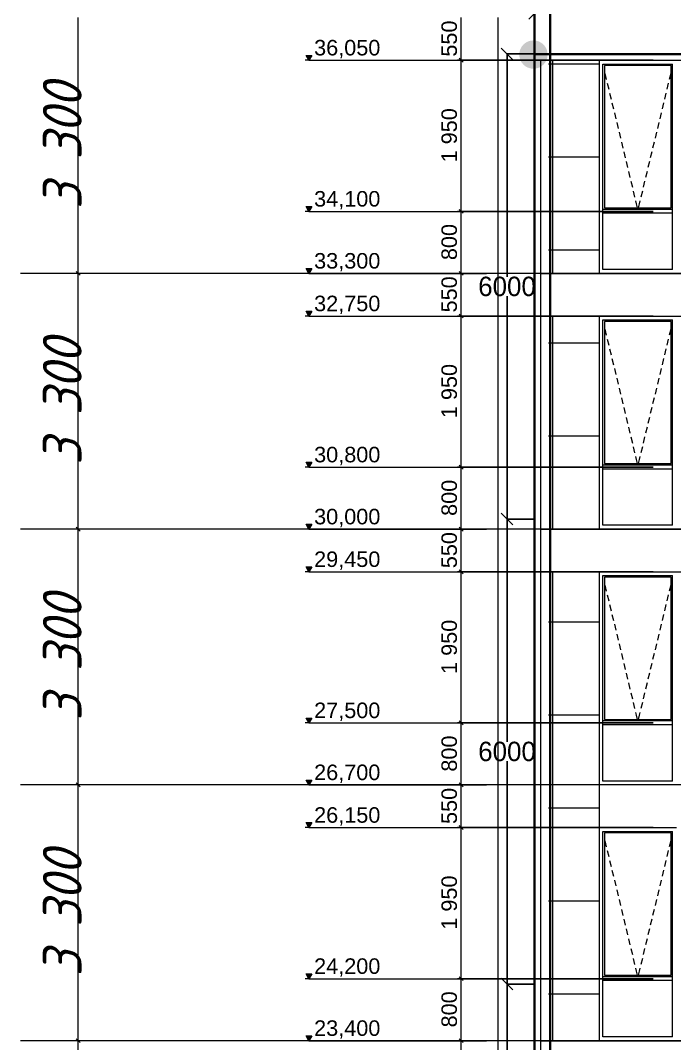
# Model space of a CAD drawing. Header units: millimetres. Extents: x 1499747 to 4230374, y -28481 to 441852.
# Drawn here: x 4068630 to 4077068, y 243689 to 256889 of the extents above; entities that cross this region are included whole.
import ezdxf
from ezdxf.xclip import XClip

# ---------------------------------------------------------------- set-up
doc = ezdxf.new("R2010")
doc.units = ezdxf.units.MM
doc.header["$MEASUREMENT"] = 0
doc.header["$XCLIPFRAME"] = 0
doc.layers.add('0_ANNOT_Dimensions', color=7, linetype='Continuous')
for name, color, linetype, lineweight in [('1 Фасад_42_Витражные окна_Ном._пера__1_Ном._пера__7', 7, 'Continuous', 18), ('1 Фасад_42_Витражные окна_Ном._пера__92_Ном._пера__233', 233, 'Continuous', 18), ('1 Фасад_42_Выступы_Ном._пера__1_Ном._пера__7', 7, 'Continuous', 18), ('1 Фасад_42_Отделка керамика_Ном._пера__1_Ном._пера__7', 7, 'Continuous', 18), ('1 Фасад_42_Размер - ГКЛ перегородки_Ном._пера__5_Ном._пера__5', 5, 'Continuous', 18), ('1 Фасад_42_Размер - Общий_Ном._пера__1_Ном._пера__7', 7, 'Continuous', 18), ('1 Фасад_42_Сетка кладки_Ном._пера__5_Ном._пера__5', 5, 'Continuous', 18), ('1 Фасад_42_Сетка кладки_Ном._пера__62_Ном._пера__253', 252, 'Continuous', 18), ('FTP Cable', 130, 'Continuous', 30), ('Кабель 2x4mm', 200, 'Continuous', 30), ('Кабель 2х6 mm', 150, 'Continuous', 30)]:
    doc.layers.add(name, color=color, linetype=linetype, lineweight=lineweight)
doc.styles.add('СГЕНЕРИР_СТИЛЬ_1', font='')
doc.styles.add('СГЕНЕРИР_СТИЛЬ_2', font='arial.ttf')
doc.styles.get('СГЕНЕРИР_СТИЛЬ_1').set_extended_font_data('GOST Common', italic=True)
doc.dimstyles.get("Standard").update_dxf_attribs({"dimtxt": 0.18, "dimasz": 0.18, "dimexe": 0.18, "dimexo": 0.0625, "dimgap": 0.09, "dimtad": 0, "dimtih": 1, "dimtoh": 1, "dimdec": 4, "dimzin": 0, "dimdsep": 46, "dimtxsty": 'Standard', "dimcen": 0.09, "dimadec": 0, "dimazin": 0, "dimtfac": 1, "dimtdec": 4, "dimtofl": 0, "dimtmove": 0, "dimatfit": 3, "dimfxl": 1, "dimtolj": 1, "dimtzin": 0, "dimarcsym": 0})

# ---------------------------------------------------------------- blocks, each defined once
blk = doc.blocks.new('Чертеж_5_42', base_point=(1557140, 9891))
at = {"layer": '1 Фасад_42_Размер - Общий_Ном._пера__1_Ном._пера__7', "linetype": 'Continuous', "true_color": 0x939598}
for points in [[(1502498, 45941), (1502535, 46004), (1502462, 46004)], [(1502498, 43991), (1502535, 44054), (1502462, 44054)], [(1502498, 43191), (1502535, 43254), (1502462, 43254)], [(1502498, 42641), (1502535, 42704), (1502462, 42704)], [(1502498, 40691), (1502535, 40754), (1502462, 40754)], [(1502498, 39891), (1502535, 39954), (1502462, 39954)], [(1502498, 39341), (1502535, 39404), (1502462, 39404)], [(1502498, 37391), (1502535, 37454), (1502462, 37454)], [(1502498, 36591), (1502535, 36654), (1502462, 36654)], [(1502498, 36041), (1502535, 36104), (1502462, 36104)], [(1502498, 34091), (1502535, 34154), (1502462, 34154)], [(1502498, 33291), (1502535, 33354), (1502462, 33354)]]:
    blk.add_hatch(color=252, dxfattribs=at).paths.add_polyline_path(points)
at = {"layer": '1 Фасад_42_Витражные окна_Ном._пера__1_Ном._пера__7', "color": 252, "linetype": 'Continuous', "true_color": 0x939598}
for p, q in [((1506291, 45591), (1506291, 45891)), ((1506291, 45891), (1506741, 45891)), ((1506311, 45871), (1506311, 44036)), ((1507171, 45871), (1506311, 45871)), ((1506741, 45891), (1507191, 45891)), ((1507171, 44036), (1507171, 45871)), ((1507191, 45591), (1507191, 45891)), ((1506291, 44191), (1506291, 45591)), ((1507191, 44191), (1507191, 45591)), ((1506291, 44016), (1506291, 44191)), ((1507191, 44016), (1507191, 44191)), ((1506291, 43991), (1506291, 44016)), ((1506741, 44016), (1506291, 44016)), ((1506291, 43966), (1506291, 43991)), ((1506291, 43241), (1506291, 43966)), ((1506741, 43966), (1506291, 43966)), ((1506311, 44036), (1507171, 44036)), ((1507191, 44016), (1506741, 44016)), ((1507191, 43966), (1506741, 43966)), ((1507191, 43991), (1507191, 44016)), ((1507191, 43966), (1507191, 43991)), ((1507191, 43241), (1507191, 43966)), ((1506741, 43241), (1506291, 43241)), ((1507191, 43241), (1506741, 43241)), ((1506291, 42291), (1506291, 42591)), ((1506291, 42591), (1506741, 42591)), ((1506311, 42571), (1506311, 40736)), ((1507171, 42571), (1506311, 42571)), ((1506741, 42591), (1507191, 42591)), ((1507171, 40736), (1507171, 42571)), ((1507191, 42291), (1507191, 42591)), ((1506291, 40891), (1506291, 42291)), ((1507191, 40891), (1507191, 42291)), ((1506291, 40716), (1506291, 40891)), ((1507191, 40716), (1507191, 40891)), ((1506291, 40691), (1506291, 40716)), ((1506741, 40716), (1506291, 40716)), ((1506291, 40666), (1506291, 40691)), ((1506291, 39941), (1506291, 40666)), ((1506741, 40666), (1506291, 40666)), ((1506311, 40736), (1507171, 40736)), ((1507191, 40716), (1506741, 40716)), ((1507191, 40666), (1506741, 40666)), ((1507191, 40691), (1507191, 40716)), ((1507191, 40666), (1507191, 40691)), ((1507191, 39941), (1507191, 40666)), ((1506741, 39941), (1506291, 39941)), ((1507191, 39941), (1506741, 39941)), ((1506291, 38991), (1506291, 39291)), ((1506291, 39291), (1506741, 39291)), ((1506311, 39271), (1506311, 37436)), ((1507171, 39271), (1506311, 39271)), ((1506741, 39291), (1507191, 39291)), ((1507171, 37436), (1507171, 39271)), ((1507191, 38991), (1507191, 39291)), ((1506291, 37591), (1506291, 38991)), ((1507191, 37591), (1507191, 38991)), ((1506291, 37416), (1506291, 37591)), ((1507191, 37416), (1507191, 37591)), ((1506291, 37391), (1506291, 37416)), ((1506741, 37416), (1506291, 37416)), ((1506291, 37366), (1506291, 37391)), ((1506291, 36641), (1506291, 37366)), ((1506741, 37366), (1506291, 37366)), ((1506311, 37436), (1507171, 37436)), ((1507191, 37416), (1506741, 37416)), ((1507191, 37366), (1506741, 37366)), ((1507191, 37391), (1507191, 37416)), ((1507191, 37366), (1507191, 37391)), ((1507191, 36641), (1507191, 37366)), ((1506741, 36641), (1506291, 36641)), ((1507191, 36641), (1506741, 36641)), ((1506291, 35691), (1506291, 35991)), ((1506291, 35991), (1506741, 35991)), ((1506311, 35971), (1506311, 34136)), ((1507171, 35971), (1506311, 35971)), ((1506741, 35991), (1507191, 35991)), ((1507171, 34136), (1507171, 35971)), ((1507191, 35691), (1507191, 35991)), ((1506291, 34291), (1506291, 35691)), ((1507191, 34291), (1507191, 35691)), ((1506291, 34116), (1506291, 34291)), ((1507191, 34116), (1507191, 34291)), ((1506291, 34091), (1506291, 34116)), ((1506741, 34116), (1506291, 34116)), ((1506291, 34066), (1506291, 34091)), ((1506291, 33341), (1506291, 34066)), ((1506741, 34066), (1506291, 34066)), ((1506311, 34136), (1507171, 34136)), ((1507191, 34116), (1506741, 34116)), ((1507191, 34066), (1506741, 34066)), ((1507191, 34091), (1507191, 34116)), ((1507191, 34066), (1507191, 34091)), ((1507191, 33341), (1507191, 34066)), ((1506741, 33341), (1506291, 33341)), ((1507191, 33341), (1506741, 33341))]:
    blk.add_line(p, q, dxfattribs=at)
at = {"layer": '1 Фасад_42_Витражные окна_Ном._пера__92_Ном._пера__233', "color": 252, "linetype": 'Continuous', "true_color": 0x939598}
for p, q in [((1506317, 45770), (1506335, 45692)), ((1507166, 45770), (1507147, 45692)), ((1506347, 45644), (1506366, 45566)), ((1507135, 45644), (1507116, 45566)), ((1506378, 45517), (1506396, 45439)), ((1507105, 45517), (1507086, 45439)), ((1506408, 45391), (1506427, 45313)), ((1507074, 45391), (1507055, 45313)), ((1506439, 45264), (1506457, 45187)), ((1507044, 45264), (1507025, 45187)), ((1506469, 45138), (1506488, 45060)), ((1507013, 45138), (1506994, 45060)), ((1506500, 45012), (1506518, 44934)), ((1506530, 44885), (1506549, 44808)), ((1506952, 44885), (1506933, 44808)), ((1506983, 45012), (1506964, 44934)), ((1506561, 44759), (1506579, 44681)), ((1506922, 44759), (1506903, 44681)), ((1506591, 44633), (1506610, 44555)), ((1506891, 44633), (1506872, 44555)), ((1506622, 44506), (1506640, 44428)), ((1506861, 44506), (1506842, 44428)), ((1506652, 44380), (1506671, 44302)), ((1506830, 44380), (1506811, 44302)), ((1506683, 44253), (1506701, 44176)), ((1506800, 44253), (1506781, 44176)), ((1506713, 44127), (1506722, 44089)), ((1506722, 44089), (1506735, 44036)), ((1506760, 44089), (1506747, 44036)), ((1506769, 44127), (1506760, 44089)), ((1506317, 42470), (1506335, 42392)), ((1507166, 42470), (1507147, 42392)), ((1506347, 42344), (1506366, 42266)), ((1507135, 42344), (1507116, 42266)), ((1506378, 42217), (1506396, 42139)), ((1507105, 42217), (1507086, 42139)), ((1506408, 42091), (1506427, 42013)), ((1507074, 42091), (1507055, 42013)), ((1506439, 41964), (1506457, 41887)), ((1507044, 41964), (1507025, 41887)), ((1506469, 41838), (1506488, 41760)), ((1507013, 41838), (1506994, 41760)), ((1506500, 41712), (1506518, 41634)), ((1506530, 41585), (1506549, 41508)), ((1506952, 41585), (1506933, 41508)), ((1506983, 41712), (1506964, 41634)), ((1506561, 41459), (1506579, 41381)), ((1506922, 41459), (1506903, 41381)), ((1506591, 41333), (1506610, 41255)), ((1506891, 41333), (1506872, 41255)), ((1506622, 41206), (1506640, 41128)), ((1506861, 41206), (1506842, 41128)), ((1506652, 41080), (1506671, 41002)), ((1506830, 41080), (1506811, 41002)), ((1506683, 40953), (1506701, 40876)), ((1506800, 40953), (1506781, 40876)), ((1506713, 40827), (1506722, 40789)), ((1506722, 40789), (1506735, 40736)), ((1506760, 40789), (1506747, 40736)), ((1506769, 40827), (1506760, 40789)), ((1506317, 39170), (1506335, 39092)), ((1507166, 39170), (1507147, 39092)), ((1506347, 39044), (1506366, 38966)), ((1507135, 39044), (1507116, 38966)), ((1506378, 38917), (1506396, 38839)), ((1507105, 38917), (1507086, 38839)), ((1506408, 38791), (1506427, 38713)), ((1507074, 38791), (1507055, 38713)), ((1506439, 38664), (1506457, 38587)), ((1507044, 38664), (1507025, 38587)), ((1506469, 38538), (1506488, 38460)), ((1507013, 38538), (1506994, 38460)), ((1506500, 38412), (1506518, 38334)), ((1506530, 38285), (1506549, 38208)), ((1506952, 38285), (1506933, 38208)), ((1506983, 38412), (1506964, 38334)), ((1506561, 38159), (1506579, 38081)), ((1506922, 38159), (1506903, 38081)), ((1506591, 38033), (1506610, 37955)), ((1506891, 38033), (1506872, 37955)), ((1506622, 37906), (1506640, 37828)), ((1506861, 37906), (1506842, 37828)), ((1506652, 37780), (1506671, 37702)), ((1506830, 37780), (1506811, 37702)), ((1506683, 37653), (1506701, 37576)), ((1506800, 37653), (1506781, 37576)), ((1506713, 37527), (1506722, 37489)), ((1506722, 37489), (1506735, 37436)), ((1506760, 37489), (1506747, 37436)), ((1506769, 37527), (1506760, 37489)), ((1506317, 35870), (1506335, 35792)), ((1507166, 35870), (1507147, 35792)), ((1506347, 35744), (1506366, 35666)), ((1507135, 35744), (1507116, 35666)), ((1506378, 35617), (1506396, 35539)), ((1507105, 35617), (1507086, 35539)), ((1506408, 35491), (1506427, 35413)), ((1507074, 35491), (1507055, 35413)), ((1506439, 35364), (1506457, 35287)), ((1507044, 35364), (1507025, 35287)), ((1506469, 35238), (1506488, 35160)), ((1507013, 35238), (1506994, 35160)), ((1506500, 35112), (1506518, 35034)), ((1506530, 34985), (1506549, 34908)), ((1506952, 34985), (1506933, 34908)), ((1506983, 35112), (1506964, 35034)), ((1506561, 34859), (1506579, 34781)), ((1506922, 34859), (1506903, 34781)), ((1506591, 34733), (1506610, 34655)), ((1506891, 34733), (1506872, 34655)), ((1506622, 34606), (1506640, 34528)), ((1506861, 34606), (1506842, 34528)), ((1506652, 34480), (1506671, 34402)), ((1506830, 34480), (1506811, 34402)), ((1506683, 34353), (1506701, 34276)), ((1506800, 34353), (1506781, 34276)), ((1506713, 34227), (1506722, 34189)), ((1506722, 34189), (1506735, 34136)), ((1506760, 34189), (1506747, 34136)), ((1506769, 34227), (1506760, 34189))]:
    blk.add_line(p, q, dxfattribs=at)
at = {"layer": '1 Фасад_42_Выступы_Ном._пера__1_Ном._пера__7', "color": 252, "linetype": 'Continuous', "true_color": 0x939598}
for p, q in [((1504940, 19541), (1504940, 46491)), ((1505490, 45941), (1509741, 45941)), ((1505490, 43191), (1505490, 45941)), ((1505490, 43191), (1509741, 43191)), ((1505490, 39891), (1505490, 42641)), ((1505490, 42641), (1509741, 42641)), ((1505490, 39891), (1509741, 39891)), ((1505490, 33291), (1505490, 39341)), ((1505490, 39341), (1509741, 39341)), ((1505490, 33291), (1509741, 33291))]:
    blk.add_line(p, q, dxfattribs=at)
at = {"layer": '1 Фасад_42_Отделка керамика_Ном._пера__1_Ном._пера__7', "color": 252, "linetype": 'Continuous', "true_color": 0x939598}
for p, q in [((1507241, 36591), (1506241, 36591)), ((1506241, 36041), (1507241, 36041))]:
    blk.add_line(p, q, dxfattribs=at)
at = {"layer": '1 Фасад_42_Размер - ГКЛ перегородки_Ном._пера__5_Ном._пера__5', "color": 252, "linetype": 'Continuous', "true_color": 0x939598}
for p, q in [((1499521, 43191), (1499521, 46491)), ((1499568, 43191), (1498778, 43191)), ((1499568, 43191), (1498778, 43191)), ((1499496, 43216), (1499546, 43166)), ((1499496, 43216), (1499546, 43166)), ((1499521, 39891), (1499521, 43191)), ((1499568, 39891), (1498778, 39891)), ((1499568, 39891), (1498778, 39891)), ((1499496, 39916), (1499546, 39866)), ((1499496, 39916), (1499546, 39866)), ((1499521, 36591), (1499521, 39891)), ((1499568, 36591), (1498778, 36591)), ((1499568, 36591), (1498778, 36591)), ((1499496, 36616), (1499546, 36566)), ((1499496, 36616), (1499546, 36566)), ((1499521, 33291), (1499521, 36591)), ((1499568, 33291), (1498778, 33291)), ((1499568, 33291), (1498778, 33291)), ((1499496, 33316), (1499546, 33266)), ((1499496, 33316), (1499546, 33266)), ((1499521, 29991), (1499521, 33291))]:
    blk.add_line(p, q, dxfattribs=at)
at = {"layer": '1 Фасад_42_Размер - Общий_Ном._пера__1_Ном._пера__7', "color": 252, "linetype": 'Continuous', "true_color": 0x939598}
for p, q in [((1504463, 45941), (1504463, 46491)), ((1502498, 45941), (1502452, 45941)), ((1502498, 45941), (1502462, 46004)), ((1502462, 46004), (1502535, 46004)), ((1502535, 46004), (1502498, 45941)), ((1502498, 45941), (1506941, 45941)), ((1506941, 45941), (1504416, 45941)), ((1506941, 45941), (1504416, 45941)), ((1504438, 45966), (1504488, 45916)), ((1504438, 45966), (1504488, 45916)), ((1504463, 43991), (1504463, 45941)), ((1502498, 43991), (1502452, 43991)), ((1502498, 43991), (1502462, 44054)), ((1502462, 44054), (1502535, 44054)), ((1502535, 44054), (1502498, 43991)), ((1502498, 43991), (1506941, 43991)), ((1506941, 43991), (1504416, 43991)), ((1506941, 43991), (1504416, 43991)), ((1504438, 44016), (1504488, 43966)), ((1504438, 44016), (1504488, 43966)), ((1504463, 43191), (1504463, 43991)), ((1502498, 43191), (1502452, 43191)), ((1502498, 43191), (1502462, 43254)), ((1502462, 43254), (1502535, 43254)), ((1502535, 43254), (1502498, 43191)), ((1502498, 43191), (1504790, 43191)), ((1504790, 43191), (1504416, 43191)), ((1504790, 43191), (1504416, 43191)), ((1504438, 43216), (1504488, 43166)), ((1504438, 43216), (1504488, 43166)), ((1504463, 42641), (1504463, 43191)), ((1502498, 42641), (1502452, 42641)), ((1502498, 42641), (1502462, 42704)), ((1502462, 42704), (1502535, 42704)), ((1502535, 42704), (1502498, 42641)), ((1502498, 42641), (1506941, 42641)), ((1506941, 42641), (1504416, 42641)), ((1506941, 42641), (1504416, 42641)), ((1504438, 42666), (1504488, 42616)), ((1504438, 42666), (1504488, 42616)), ((1504463, 40691), (1504463, 42641)), ((1502498, 40691), (1502452, 40691)), ((1502498, 40691), (1502462, 40754)), ((1502462, 40754), (1502535, 40754)), ((1502535, 40754), (1502498, 40691)), ((1502498, 40691), (1506941, 40691)), ((1506941, 40691), (1504416, 40691)), ((1506941, 40691), (1504416, 40691)), ((1504438, 40716), (1504488, 40666)), ((1504438, 40716), (1504488, 40666)), ((1504463, 39891), (1504463, 40691)), ((1502498, 39891), (1502452, 39891)), ((1502498, 39891), (1502462, 39954)), ((1502462, 39954), (1502535, 39954)), ((1502535, 39954), (1502498, 39891)), ((1502498, 39891), (1504790, 39891)), ((1504790, 39891), (1504416, 39891)), ((1504790, 39891), (1504416, 39891)), ((1504438, 39916), (1504488, 39866)), ((1504438, 39916), (1504488, 39866)), ((1504463, 39341), (1504463, 39891)), ((1502498, 39341), (1502452, 39341)), ((1502498, 39341), (1502462, 39404)), ((1502462, 39404), (1502535, 39404)), ((1502535, 39404), (1502498, 39341)), ((1502498, 39341), (1506941, 39341)), ((1506941, 39341), (1504416, 39341)), ((1506941, 39341), (1504416, 39341)), ((1504438, 39366), (1504488, 39316)), ((1504438, 39366), (1504488, 39316)), ((1504463, 37391), (1504463, 39341)), ((1502498, 37391), (1502452, 37391)), ((1502498, 37391), (1502462, 37454)), ((1502462, 37454), (1502535, 37454)), ((1502535, 37454), (1502498, 37391)), ((1502498, 37391), (1506941, 37391)), ((1506941, 37391), (1504416, 37391)), ((1506941, 37391), (1504416, 37391)), ((1504438, 37416), (1504488, 37366)), ((1504438, 37416), (1504488, 37366)), ((1504463, 36591), (1504463, 37391)), ((1502498, 36591), (1502452, 36591)), ((1502498, 36591), (1502462, 36654)), ((1502462, 36654), (1502535, 36654)), ((1502535, 36654), (1502498, 36591)), ((1502498, 36591), (1504790, 36591)), ((1504790, 36591), (1504416, 36591)), ((1504790, 36591), (1504416, 36591)), ((1504438, 36616), (1504488, 36566)), ((1504438, 36616), (1504488, 36566)), ((1504463, 36041), (1504463, 36591)), ((1502498, 36041), (1502452, 36041)), ((1502498, 36041), (1502462, 36104)), ((1502462, 36104), (1502535, 36104)), ((1502535, 36104), (1502498, 36041)), ((1502498, 36041), (1506941, 36041)), ((1506941, 36041), (1504416, 36041)), ((1506941, 36041), (1504416, 36041)), ((1504438, 36066), (1504488, 36016)), ((1504438, 36066), (1504488, 36016)), ((1504463, 34091), (1504463, 36041)), ((1502498, 34091), (1502452, 34091)), ((1502498, 34091), (1502462, 34154)), ((1502462, 34154), (1502535, 34154)), ((1502535, 34154), (1502498, 34091)), ((1502498, 34091), (1506941, 34091)), ((1506941, 34091), (1504416, 34091)), ((1506941, 34091), (1504416, 34091)), ((1504438, 34116), (1504488, 34066)), ((1504438, 34116), (1504488, 34066)), ((1504463, 33291), (1504463, 34091)), ((1502498, 33291), (1502452, 33291)), ((1502498, 33291), (1502462, 33354)), ((1502462, 33354), (1502535, 33354)), ((1502535, 33354), (1502498, 33291)), ((1502498, 33291), (1504790, 33291)), ((1504790, 33291), (1504416, 33291)), ((1504790, 33291), (1504416, 33291)), ((1504438, 33316), (1504488, 33266)), ((1504438, 33316), (1504488, 33266)), ((1504463, 32741), (1504463, 33291))]:
    blk.add_line(p, q, dxfattribs=at)
at = {"layer": '1 Фасад_42_Сетка кладки_Ном._пера__5_Ном._пера__5', "color": 252, "linetype": 'Continuous', "true_color": 0x939598}
for p, q in [((1529845, 43191), (1498778, 43191)), ((1529845, 43191), (1498778, 43191)), ((1529845, 39891), (1498778, 39891)), ((1529845, 39891), (1498778, 39891)), ((1529845, 36591), (1498778, 36591)), ((1529845, 36591), (1498778, 36591)), ((1529845, 33291), (1498778, 33291)), ((1529845, 33291), (1498778, 33291))]:
    blk.add_line(p, q, dxfattribs=at)
at = {"layer": '1 Фасад_42_Сетка кладки_Ном._пера__62_Ном._пера__253', "color": 252, "linetype": 'Continuous', "true_color": 0x939598}
for p, q in [((1505640, 45941), (1505640, 43191)), ((1506241, 45941), (1506241, 43191)), ((1506241, 45891), (1505590, 45891)), ((1506241, 44691), (1505590, 44691)), ((1506241, 43491), (1505590, 43491)), ((1505640, 42641), (1505640, 39891)), ((1506241, 42641), (1506241, 39891)), ((1506241, 42291), (1505590, 42291)), ((1506241, 41091), (1505590, 41091)), ((1505640, 39341), (1505640, 33291)), ((1506241, 39341), (1506241, 36591)), ((1506241, 38691), (1505590, 38691)), ((1506241, 37491), (1505590, 37491)), ((1506241, 36591), (1506241, 36041)), ((1506241, 36291), (1505590, 36291)), ((1506241, 36041), (1506241, 33291)), ((1506241, 35091), (1505590, 35091)), ((1506241, 33891), (1505590, 33891))]:
    blk.add_line(p, q, dxfattribs=at)
at = {"layer": '1 Фасад_42_Размер - ГКЛ перегородки_Ном._пера__5_Ном._пера__5', "color": 252, "linetype": 'Continuous', "true_color": 0x939598, "char_height": 500, "attachment_point": 7, "rotation": 90, "style": 'СГЕНЕРИР_СТИЛЬ_1'}
for insert in [(1499567, 44022), (1499567, 40722), (1499567, 37422), (1499567, 34122)]:
    blk.add_mtext('\\A1;{\\pql;\\fGOST Common|b0|i1|c204|p0;\\W1.000000;3\xa0300}', dxfattribs=dict(at, insert=insert))
at = {"layer": '1 Фасад_42_Размер - Общий_Ном._пера__1_Ном._пера__7', "color": 252, "linetype": 'Continuous', "true_color": 0x939598, "char_height": 200, "attachment_point": 7, "rotation": 90, "style": 'СГЕНЕРИР_СТИЛЬ_2'}
for s, insert in [('\\A1;{\\pql;\\fArial|b0|i0|c204|p0;\\W1.000000;550}', (1504411, 45987)), ('\\A1;{\\pql;\\fArial|b0|i0|c204|p0;\\W1.000000;1\xa0950}', (1504411, 44623)), ('\\A1;{\\pql;\\fArial|b0|i0|c204|p0;\\W1.000000;800}', (1504411, 43362)), ('\\A1;{\\pql;\\fArial|b0|i0|c204|p0;\\W1.000000;550}', (1504411, 42687)), ('\\A1;{\\pql;\\fArial|b0|i0|c204|p0;\\W1.000000;1\xa0950}', (1504411, 41323)), ('\\A1;{\\pql;\\fArial|b0|i0|c204|p0;\\W1.000000;800}', (1504411, 40062)), ('\\A1;{\\pql;\\fArial|b0|i0|c204|p0;\\W1.000000;550}', (1504411, 39387)), ('\\A1;{\\pql;\\fArial|b0|i0|c204|p0;\\W1.000000;1\xa0950}', (1504411, 38023)), ('\\A1;{\\pql;\\fArial|b0|i0|c204|p0;\\W1.000000;800}', (1504411, 36762)), ('\\A1;{\\pql;\\fArial|b0|i0|c204|p0;\\W1.000000;550}', (1504411, 36087)), ('\\A1;{\\pql;\\fArial|b0|i0|c204|p0;\\W1.000000;1\xa0950}', (1504411, 34723)), ('\\A1;{\\pql;\\fArial|b0|i0|c204|p0;\\W1.000000;800}', (1504411, 33462))]:
    blk.add_mtext(s, dxfattribs=dict(at, insert=insert))
at = {"layer": '1 Фасад_42_Размер - Общий_Ном._пера__1_Ном._пера__7', "color": 252, "linetype": 'Continuous', "true_color": 0x939598, "char_height": 200, "attachment_point": 7, "style": 'СГЕНЕРИР_СТИЛЬ_2'}
for s, insert in [('\\A1;{\\pql;\\fArial|b0|i0|c204|p0;\\W1.000000;36,050}', (1502566, 45966)), ('\\A1;{\\pql;\\fArial|b0|i0|c204|p0;\\W1.000000;34,100}', (1502566, 44016)), ('\\A1;{\\pql;\\fArial|b0|i0|c204|p0;\\W1.000000;33,300}', (1502566, 43216)), ('\\A1;{\\pql;\\fArial|b0|i0|c204|p0;\\W1.000000;32,750}', (1502566, 42666)), ('\\A1;{\\pql;\\fArial|b0|i0|c204|p0;\\W1.000000;30,800}', (1502566, 40716)), ('\\A1;{\\pql;\\fArial|b0|i0|c204|p0;\\W1.000000;30,000}', (1502566, 39916)), ('\\A1;{\\pql;\\fArial|b0|i0|c204|p0;\\W1.000000;29,450}', (1502566, 39366)), ('\\A1;{\\pql;\\fArial|b0|i0|c204|p0;\\W1.000000;27,500}', (1502566, 37416)), ('\\A1;{\\pql;\\fArial|b0|i0|c204|p0;\\W1.000000;26,700}', (1502566, 36616)), ('\\A1;{\\pql;\\fArial|b0|i0|c204|p0;\\W1.000000;26,150}', (1502566, 36066)), ('\\A1;{\\pql;\\fArial|b0|i0|c204|p0;\\W1.000000;24,200}', (1502566, 34116)), ('\\A1;{\\pql;\\fArial|b0|i0|c204|p0;\\W1.000000;23,400}', (1502566, 33316))]:
    blk.add_mtext(s, dxfattribs=dict(at, insert=insert))
blk = doc.blocks.new('_Oblique')
at = {"color": 0, "linetype": 'ByBlock', "lineweight": -2}
blk.add_line((-0.5, -0.5), (0.5, 0.5), dxfattribs=at)
blk = doc.blocks.new('*D866')
at = {"layer": '0_ANNOT_Dimensions', "color": 0, "lineweight": -2, "transparency": 16777216}
for p, q in [((4075262, 256456), (4075262, 256982)), ((4075262, 256982), (4077866, 256982)), ((4081262, 256982), (4078658, 256982)), ((4081262, 256456), (4081262, 256982))]:
    blk.add_line(p, q, dxfattribs=at)
at = {"layer": 'Defpoints', "color": 0, "lineweight": 30, "transparency": 16777216}
for p in [(4081262, 256982), (4075262, 256456), (4081262, 256456)]:
    blk.add_point(p, dxfattribs=at)
at = {"layer": '0_ANNOT_Dimensions', "color": 0, "lineweight": -2, "transparency": 16777216, "xscale": 150, "yscale": 150, "zscale": 150, "rotation": 180}
blk.add_blockref('_Oblique', (4075262, 256982), dxfattribs=at)
at = {"layer": '0_ANNOT_Dimensions', "color": 0, "lineweight": -2, "transparency": 16777216, "xscale": 150, "yscale": 150, "zscale": 150}
blk.add_blockref('_Oblique', (4081262, 256982), dxfattribs=at)
at = {"layer": '0_ANNOT_Dimensions', "color": 0, "lineweight": 25, "transparency": 16777216, "insert": (4078262, 256982), "char_height": 250, "attachment_point": 5}
blk.add_mtext('\\A1;6000', dxfattribs=at)
blk = doc.blocks.new('*D915')
at = {"layer": '0_ANNOT_Dimensions', "color": 0, "lineweight": -2, "transparency": 16777216}
for p, q in [((4075262, 256456), (4074906, 256456)), ((4074907, 256456), (4074907, 253581)), ((4074907, 250456), (4074907, 253330)), ((4075262, 250456), (4074906, 250456))]:
    blk.add_line(p, q, dxfattribs=at)
at = {"layer": 'Defpoints', "color": 0, "lineweight": 30, "transparency": 16777216}
for p in [(4075262, 256456), (4074907, 250456), (4075262, 250456)]:
    blk.add_point(p, dxfattribs=at)
at = {"layer": '0_ANNOT_Dimensions', "color": 0, "lineweight": -2, "transparency": 16777216, "xscale": 150, "yscale": 150, "zscale": 150}
for p, rotation in [((4074907, 256456), 90), ((4074907, 250456), 270)]:
    blk.add_blockref('_Oblique', p, dxfattribs=dict(at, rotation=rotation))
at = {"layer": '0_ANNOT_Dimensions', "color": 0, "lineweight": 25, "transparency": 16777216, "insert": (4074907, 253456), "char_height": 250, "attachment_point": 5}
blk.add_mtext('\\A1;6000', dxfattribs=at)
blk = doc.blocks.new('*D916')
at = {"layer": '0_ANNOT_Dimensions', "color": 0, "lineweight": -2, "transparency": 16777216}
for p, q in [((4075262, 250456), (4074906, 250456)), ((4074907, 250456), (4074907, 247581)), ((4074907, 244456), (4074907, 247330)), ((4075262, 244456), (4074906, 244456))]:
    blk.add_line(p, q, dxfattribs=at)
at = {"layer": 'Defpoints', "color": 0, "lineweight": 30, "transparency": 16777216}
for p in [(4075262, 250456), (4074907, 244456), (4075262, 244456)]:
    blk.add_point(p, dxfattribs=at)
at = {"layer": '0_ANNOT_Dimensions', "color": 0, "lineweight": -2, "transparency": 16777216, "xscale": 150, "yscale": 150, "zscale": 150}
for p, rotation in [((4074907, 250456), 90), ((4074907, 244456), 270)]:
    blk.add_blockref('_Oblique', p, dxfattribs=dict(at, rotation=rotation))
at = {"layer": '0_ANNOT_Dimensions', "color": 0, "lineweight": 25, "transparency": 16777216, "insert": (4074907, 247456), "char_height": 250, "attachment_point": 5}
blk.add_mtext('\\A1;6000', dxfattribs=at)
blk = doc.blocks.new('*D917')
at = {"layer": '0_ANNOT_Dimensions', "color": 0, "lineweight": -2, "transparency": 16777216}
for p, q in [((4075262, 244456), (4074906, 244456)), ((4074907, 244456), (4074907, 241581)), ((4074907, 238456), (4074907, 241330)), ((4075262, 238456), (4074906, 238456))]:
    blk.add_line(p, q, dxfattribs=at)
at = {"layer": 'Defpoints', "color": 0, "lineweight": 30, "transparency": 16777216}
for p in [(4075262, 244456), (4074907, 238456), (4075262, 238456)]:
    blk.add_point(p, dxfattribs=at)
at = {"layer": '0_ANNOT_Dimensions', "color": 0, "lineweight": -2, "transparency": 16777216, "xscale": 150, "yscale": 150, "zscale": 150}
for p, rotation in [((4074907, 244456), 90), ((4074907, 238456), 270)]:
    blk.add_blockref('_Oblique', p, dxfattribs=dict(at, rotation=rotation))
at = {"layer": '0_ANNOT_Dimensions', "color": 0, "lineweight": 25, "transparency": 16777216, "insert": (4074907, 241456), "char_height": 250, "attachment_point": 5}
blk.add_mtext('\\A1;6000', dxfattribs=at)

msp = doc.modelspace()

# ---------------------------------------------------------------- block references
at = {"layer": 'Кабель 2х6 mm', "lineweight": 35}
ref = msp.add_blockref('Чертеж_5_42', (4126992.37118, 220325.48676), dxfattribs=at)
XClip(ref).set_block_clipping_path([(1496000, -1299.0576434789), (1580000, 60181.6414690267)])

# ---------------------------------------------------------------- next in the draw order: hatches: boundary and pattern name
at = {"layer": 'Кабель 2x4mm', "lineweight": 30, "true_color": 0xcd2027}
h = msp.add_hatch(color=242, dxfattribs=at)
h.dxf.hatch_style = 1
edge = h.paths.add_edge_path()
edge.add_arc((4075247.59332, 256448.43049), 182.88557, 0, 360)

# ---------------------------------------------------------------- next in the draw order: linework, layer by layer
at = {"layer": 'FTP Cable', "lineweight": 35}
for points in [[(4075262.33001, 256455.52591), (4075255.52668, 265775.40845)], [(4075461.25771, 265775.40845), (4075461.25771, 235375.37639)]]:
    msp.add_lwpolyline(points, dxfattribs=at)
at = {"layer": 'Кабель 2х6 mm', "color": 244, "lineweight": 40, "true_color": 0x991b1e}
msp.add_lwpolyline([(4075262.33001, 256455.52591), (4081262.33001, 256455.52591)], dxfattribs=at)
at = {"layer": 'Кабель 2х6 mm', "color": 219, "lineweight": 40, "true_color": 0x642165}
for points in [[(4075262.33001, 256455.52591), (4075262.33001, 250455.52591)], [(4075262.33001, 244455.52591), (4075262.33001, 238455.52591)]]:
    msp.add_lwpolyline(points, dxfattribs=at)
at = {"layer": 'Кабель 2х6 mm', "color": 18, "lineweight": 20, "true_color": 0x000000}
msp.add_lwpolyline([(4075342.36916, 256375.48676), (4098492.37117, 256375.48676), (4098492.37117, 230525.48676), (4075342.36916, 230525.48676)], close=True, dxfattribs=at)
at = {"layer": 'Кабель 2х6 mm', "color": 9, "lineweight": 40, "true_color": 0xd19cc7}
msp.add_lwpolyline([(4075262.33001, 250455.52591), (4075262.33001, 244455.52591)], dxfattribs=at)

# ---------------------------------------------------------------- next in the draw order: dimensions: what is measured, and where the dimension line sits
at = {"layer": '0_ANNOT_Dimensions', "lineweight": 25}
dim = msp.add_linear_dim(base=(4081262.33001, 256982.09708), p1=(4075262.33001, 256455.52591), p2=(4081262.33001, 256455.52591), dimstyle='Standard', override={"dimtxt": 250, "dimasz": 150, "dimdec": 0, "dimblk1": 'Oblique', "dimblk2": 'Oblique', "dimsah": 1}, dxfattribs=at)
dim.commit()
dim.dimension.update_dxf_attribs({"geometry": '*D866', "text_midpoint": (4078262.33001, 256982.09708)})
for base, p1, p2, picture, middle in [((4074906.51824, 250455.52591), (4075262.33001, 256455.52591), (4075262.33001, 250455.52591), '*D915', (4074906.51824, 253455.52591)), ((4074906.51824, 244455.52591), (4075262.33001, 250455.52591), (4075262.33001, 244455.52591), '*D916', (4074906.51824, 247455.52591)), ((4074906.51824, 238455.52591), (4075262.33001, 244455.56507), (4075262.33001, 238455.52591), '*D917', (4074906.51824, 241455.54549))]:
    dim = msp.add_linear_dim(base=base, p1=p1, p2=p2, angle=90, dimstyle='Standard', override={"dimtxt": 250, "dimasz": 150, "dimdec": 0, "dimblk1": 'Oblique', "dimblk2": 'Oblique', "dimsah": 1}, dxfattribs=at)
    dim.commit()
    dim.dimension.update_dxf_attribs({"geometry": picture, "text_midpoint": middle})

doc.saveas('drawing.dxf')
